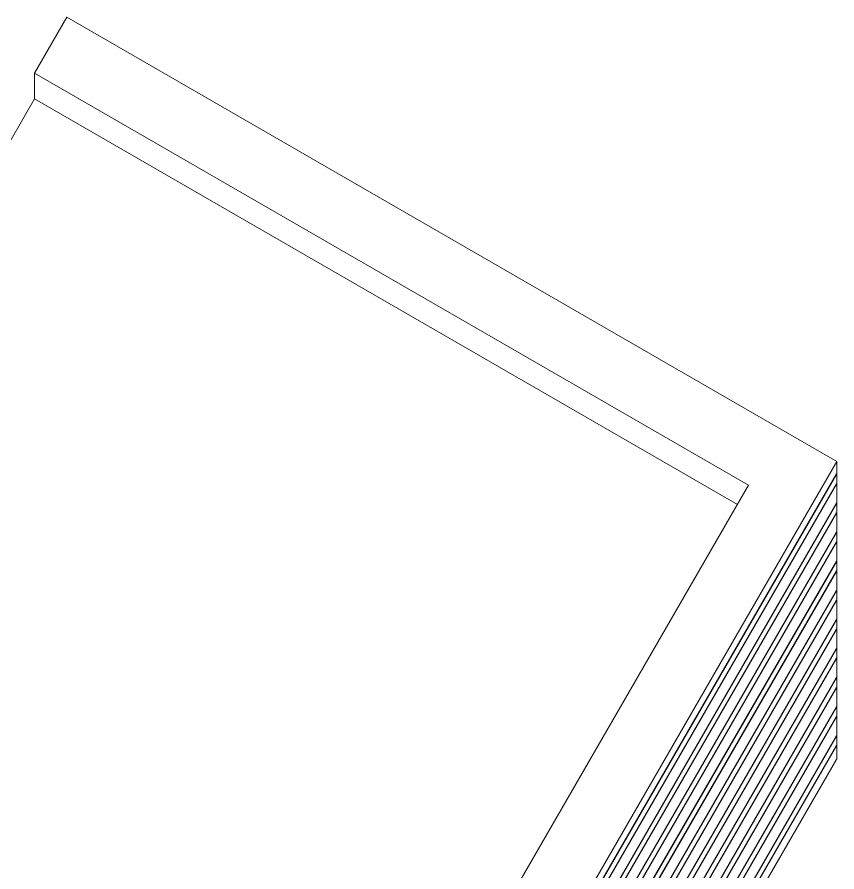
# Model space of a CAD drawing. Header units: millimetres. Extents: x -5631142 to 2070393, y -1055389 to 7396217.
# Drawn here: x 27095 to 30266, y 11365 to 14673 of the extents above; entities that cross this region are included whole.
import ezdxf

# ---------------------------------------------------------------- set-up
doc = ezdxf.new("R2010")
doc.units = ezdxf.units.MM
doc.header["$MEASUREMENT"] = 0
doc.layers.add('Helper', color=7, linetype='Continuous')
doc.layers.add('Medium', color=4, linetype='Continuous', lineweight=20)

msp = doc.modelspace()

# ---------------------------------------------------------------- hatches: boundary and pattern name
at = {"layer": 'Helper'}
h = msp.add_hatch(dxfattribs=at)
h.set_pattern_fill('ANSI32', color=251, scale=150, angle=15)
h.set_pattern_definition([(60, (2809.93, 0), (-48.71393, 28.125), []), (60, (2835.54, 6.863), (-48.71393, 28.125), [])])
h.paths.add_polyline_path([(28266.1, 9488.8), (28266.1, 5988.8), (30266.1, 9452.9), (30266.1, 10602.9), (28466.1, 7485.2), (28466.1, 8685.2), (30266.1, 11802.9), (30266.1, 12952.9)])

# ---------------------------------------------------------------- linework, layer by layer
at = {"layer": 'Medium'}
for p, q in [((27161.9, 14456.4), (27286.9, 14672.9)), ((27161.9, 14456.4), (27161.9, 14356.4)), ((27161.9, 14356.4), (25455.2, 11400.3)), ((30266.1, 12952.9), (30266.1, 11802.9))]:
    msp.add_line(p, q, dxfattribs=at)
for points in [[(27286.9, 14672.9), (30266.1, 12952.9), (28266.1, 9488.8), (25286.9, 11208.8)], [(27161.9, 14456.4), (29924.6, 12861.4), (28174.6, 9830.3), (25411.9, 11425.3)], [(27161.9, 14356.4), (29881.3, 12786.4)], [(30266.1, 11802.9), (28466.1, 8685.2), (28466.1, 7485.2), (30266.1, 10602.9)]]:
    msp.add_lwpolyline(points, dxfattribs=at)

doc.saveas('drawing.dxf')
